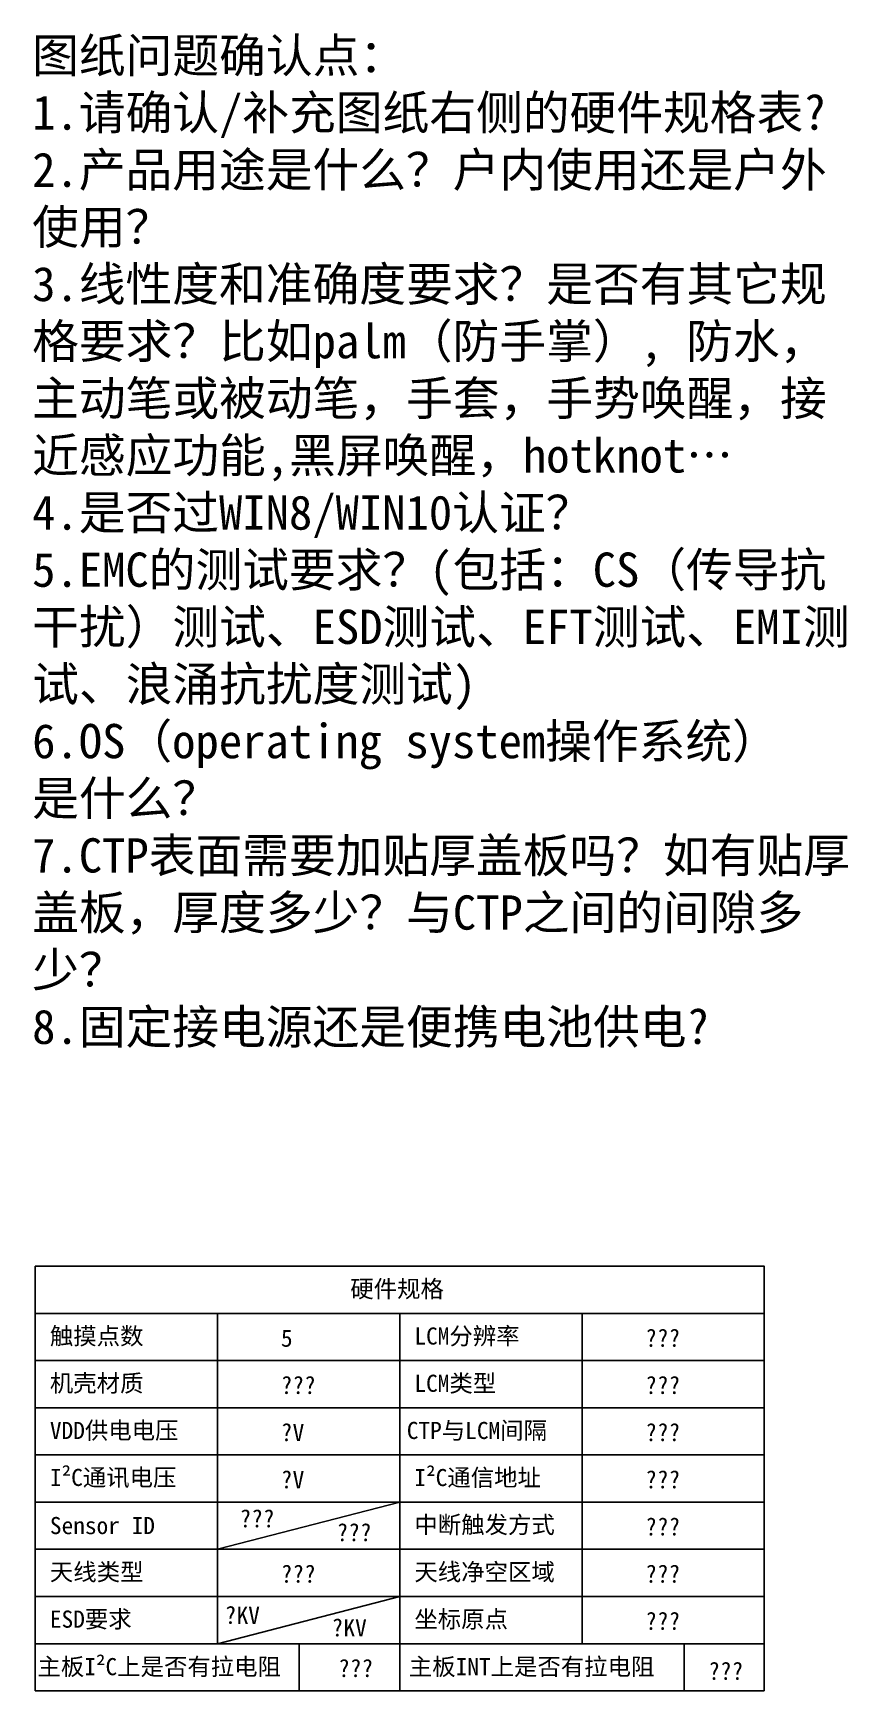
# Model space of a CAD drawing. Header units: millimetres. Extents: x 1946 to 4611, y 2266 to 2855.
# Drawn here: x 2403.1 to 2557.2, y 2534.4 to 2847.8 of the extents above; entities that cross this region are included whole.
import ezdxf

# ---------------------------------------------------------------- set-up
doc = ezdxf.new("R2010")
doc.units = ezdxf.units.MM
doc.layers.add('Dim', color=4, linetype='Continuous')
doc.styles.add('宋体', font='')
doc.styles.get('宋体').set_extended_font_data('SimSun')

# ---------------------------------------------------------------- blocks, each defined once
blk = doc.blocks.new('硬件规格')
at = {"color": 4}
blk.add_line((-79.77, 20.65), (-53.18, 27.53), dxfattribs=at)
for points in [[(0, 0), (0, 61.94), (-106.36, 61.94), (-106.36, 0)], [(-106.36, 55.06), (0, 55.06)], [(-79.77, 55.06), (-79.77, 6.88)], [(-53.18, 55.06), (-53.18, 0)], [(-26.59, 55.06), (-26.59, 6.88)], [(-106.36, 48.18), (0, 48.18)], [(-106.36, 41.29), (0, 41.29)], [(-106.36, 34.41), (0, 34.41)], [(-106.36, 27.53), (0, 27.53)], [(-106.36, 20.65), (0, 20.65)], [(-106.36, 13.76), (0, 13.76)], [(-79.77, 6.88), (-53.18, 13.76)], [(-106.36, 6.88), (0, 6.88)], [(-67.85, 6.88), (-67.85, 0)], [(-11.67, 6.88), (-11.67, 0)], [(-106.36, 0), (0, 0)]]:
    blk.add_lwpolyline(points, dxfattribs=at)
at = {"color": 4, "attachment_point": 4, "style": '宋体'}
for s, insert, char_height in [('硬件规格', (-60.4, 58.5), 2.503), ('触摸点数', (-104.23, 51.62), 2.503), ('LCM分辨率', (-51.05, 51.62), 2.503), ('机壳材质', (-104.23, 44.73), 2.503), ('LCM类型', (-51.05, 44.73), 2.503), ('VDD供电电压', (-104.23, 37.85), 2.503), ('CTP与LCM间隔', (-52.16, 37.85), 2.503), ('I²C通讯电压', (-104.23, 30.97), 2.503), ('I²C通信地址', (-51.05, 30.97), 2.503), ('Sensor ID', (-104.23, 24.09), 2.503), ('中断触发方式', (-51.05, 24.09), 2.503), ('天线类型', (-104.23, 17.21), 2.503), ('天线净空区域', (-51.05, 17.21), 2.503), ('ESD要求', (-104.23, 10.32), 2.503), ('坐标原点', (-51.05, 10.32), 2.503), ('主板I²C上是否有拉电阻', (-106.04, 3.39), 2.5026), ('主板INT上是否有拉电阻', (-51.86, 3.39), 2.5026)]:
    blk.add_mtext(s, dxfattribs=dict(at, insert=insert, char_height=char_height))

msp = doc.modelspace()

# ---------------------------------------------------------------- block references
at = {"layer": 'Dim', "lineweight": 0, "xscale": 1.295999999999999, "yscale": 1.295999999999999, "zscale": 1.295999999999999}
msp.add_blockref('硬件规格', (2541.38542, 2534.39436), dxfattribs=at)

# ---------------------------------------------------------------- texts
at = {"color": 1, "lineweight": 0, "insert": (2402.95526, 2846.81256), "char_height": 6.48, "attachment_point": 1, "style": '宋体'}
msp.add_mtext_dynamic_manual_height_columns('{\\fSimSun|b1|i0|c134|p2;图纸问题确认点：\\P1.请确认/补充图纸右侧的硬件规格表?\\P2.}产品用途是什么？户内使用还是户外使用？\\P3.线性度和准确度要求？是否有其它规格要求？比如palm（防手掌）, 防水，主动笔或被动笔，手套，{\\fSimSun|b1|i0|c134|p2;手势唤醒，接近感应功能,黑屏唤醒，hotknot}…\\P4.是否过WIN8/WIN10认证？\\P5.EMC的测试要求？(包括：CS（传导抗干扰）测试、ESD测试、EFT测试、EMI测试、浪涌抗扰度测试)\\P6.OS（operating system操作系统）\\P是什么？\\P7.CTP表面需要加贴厚盖板吗？如有贴厚盖板，厚度多少？与CTP之间的间隙多少？\\P8.固定接电源还是便携电池供电?\\P', width=155.0151479, gutter_width=12.5, heights=[232.144], dxfattribs=at)
at = {"layer": 'Dim', "lineweight": 0, "style": '宋体'}
msp.add_text('5', height=3.2434, dxfattribs=at).set_placement((2449.99104, 2599.44168))
at = {"layer": 'Dim', "color": 1, "lineweight": 0, "style": '宋体'}
for s, p in [('???', (2518.91334, 2599.44168)), ('???', (2449.99104, 2590.52232)), ('???', (2518.91334, 2590.52232)), ('?V', (2449.99104, 2581.60297)), ('???', (2518.91334, 2581.60297)), ('?V', (2449.99104, 2572.68361)), ('???', (2518.91334, 2572.68361)), ('???', (2442.21179, 2565.3064)), ('???', (2518.91334, 2563.76425)), ('???', (2460.54927, 2562.68368)), ('???', (2449.99104, 2554.8449)), ('???', (2518.91334, 2554.8449)), ('?KV', (2439.39568, 2547.05517)), ('?KV', (2459.60188, 2544.68457)), ('???', (2518.91334, 2545.92554)), ('???', (2460.8512, 2537.00619)), ('???', (2530.8352, 2536.47512))]:
    msp.add_text(s, height=3.243402, dxfattribs=at).set_placement(p)

doc.saveas('drawing.dxf')
